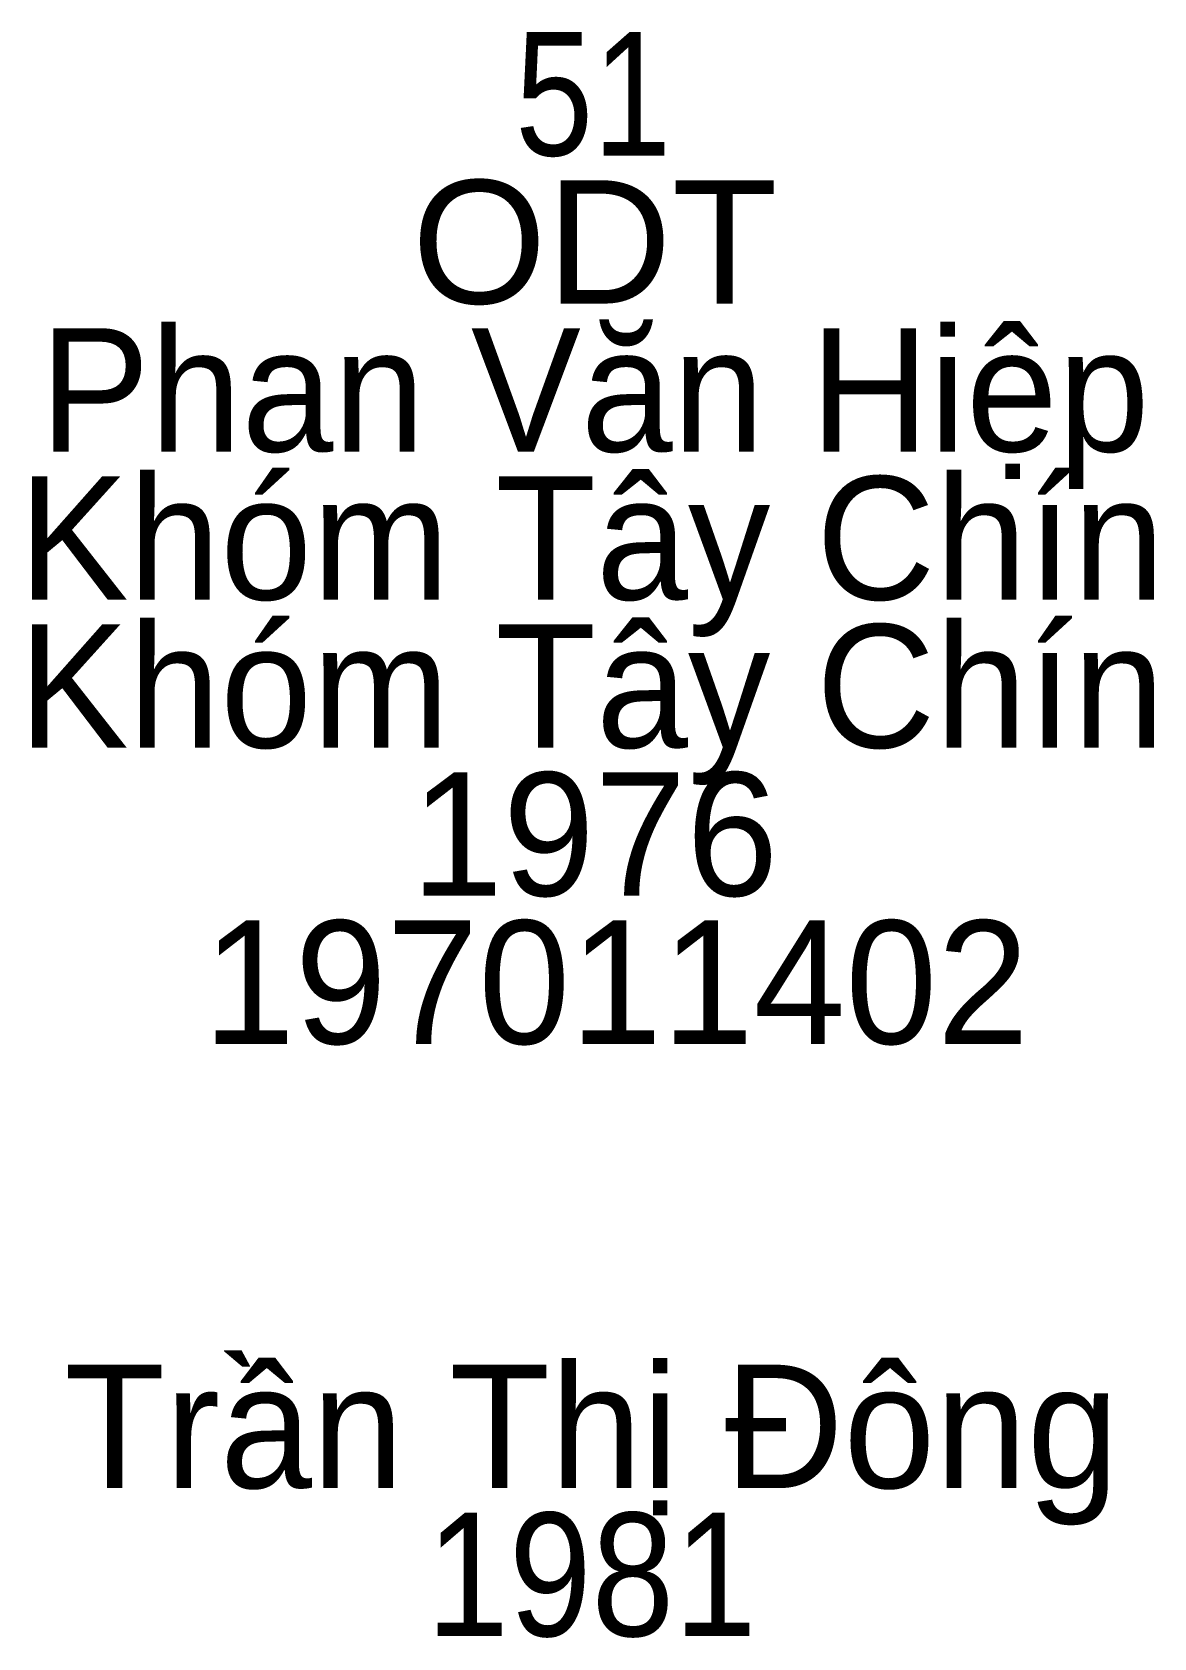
# Model space of a CAD drawing. Header units: metres. Extents: x 537000 to 537501, y 1838003 to 1838507.
# Drawn here: x 537336.38 to 537340.02, y 1838333.24 to 1838338.45 of the extents above; entities that cross this region are included whole.
import ezdxf
from ezdxf.enums import TextEntityAlignment as Align

# ---------------------------------------------------------------- set-up
doc = ezdxf.new("R2010")
doc.units = ezdxf.units.M
doc.header["$LTSCALE"] = 0.16
doc.layers.add('1', color=7, linetype='Continuous')

msp = doc.modelspace()

# ---------------------------------------------------------------- texts
at = {"layer": '1'}
for s, width, p in [('51', 0.85, (537338.2, 1838338.05)), ('ODT', 1.05, (537338.205, 1838337.57)), ('1981', 0.9, (537338.195, 1838333.25))]:
    msp.add_text(s, height=0.4, dxfattribs=dict(at, width=width)).set_placement(p, align=Align.CENTER)
for s, p in [('Phan Văn Hiệp', (537338.205, 1838337.09)), ('Khóm Tây Chín', (537338.195, 1838336.61)), ('Khóm Tây Chín', (537338.195, 1838336.13)), ('1976', (537338.205, 1838335.65)), (' 197011402', (537338.2, 1838335.17)), ('Trần Thị Đông', (537338.195, 1838333.73))]:
    msp.add_text(s, height=0.4, dxfattribs=at).set_placement(p, align=Align.CENTER)

doc.saveas('drawing.dxf')
